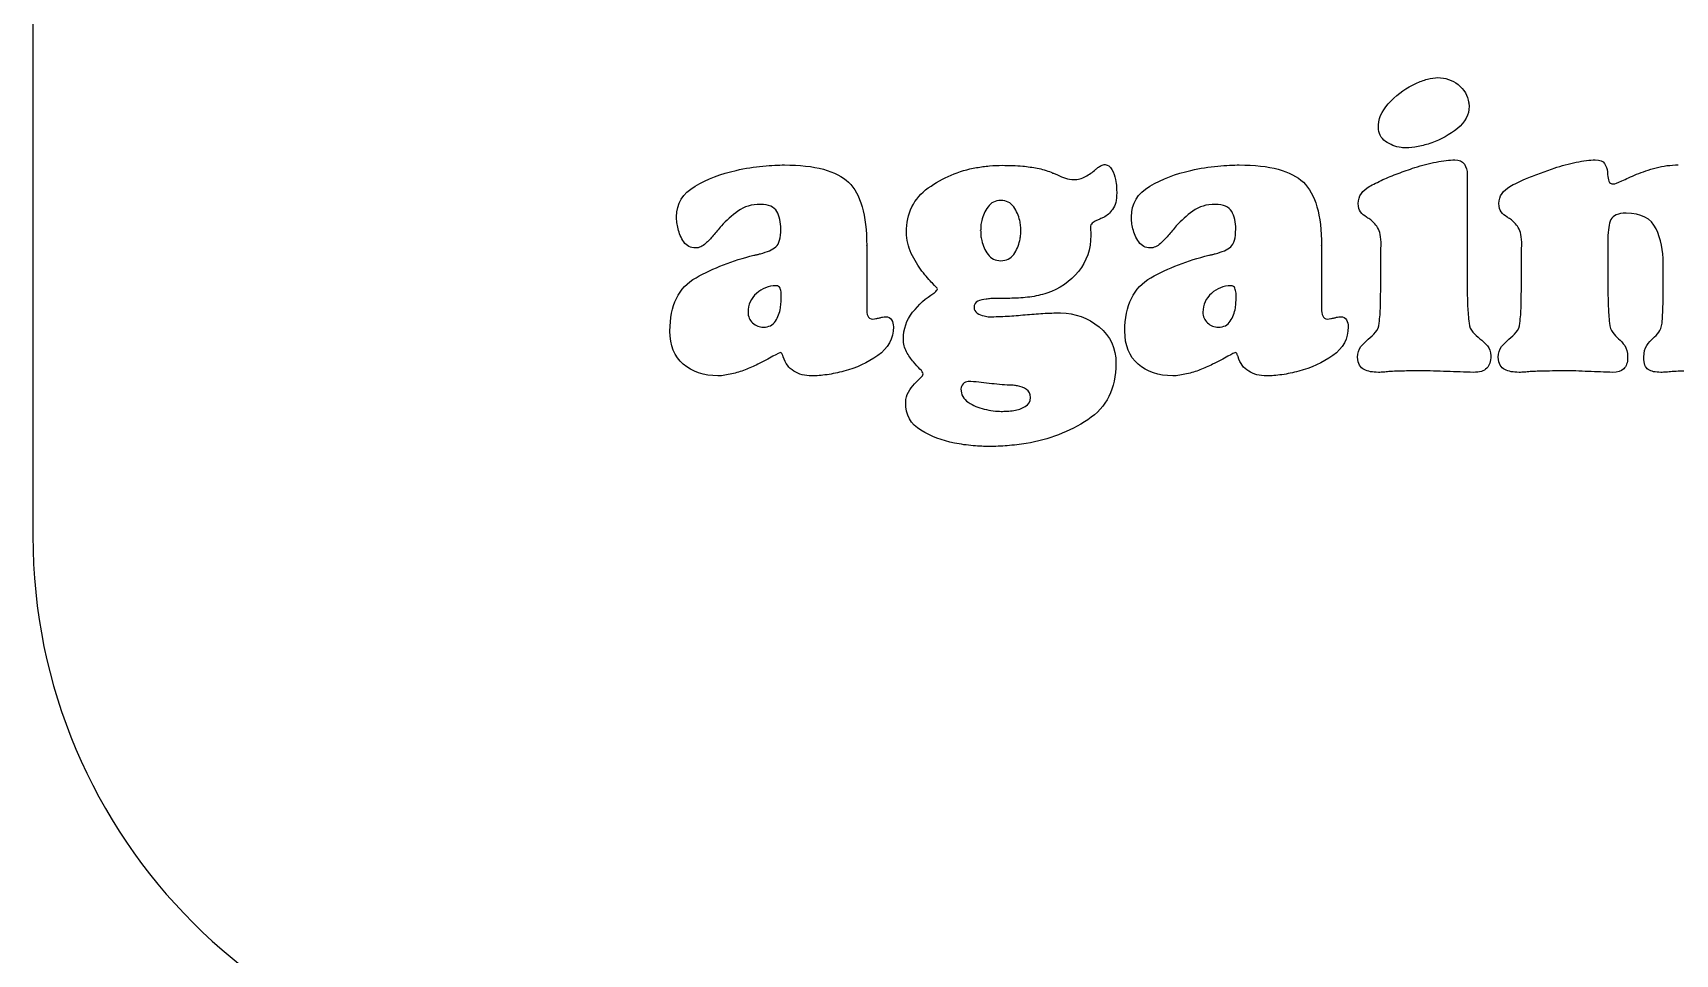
# Model space of a CAD drawing. Extents: x 1489 to 1914, y 371 to 1329.
# Drawn here: x 1616.6 to 1701.6, y 808.4 to 856.1 of the extents above; entities that cross this region are included whole.
import ezdxf

# ---------------------------------------------------------------- set-up
doc = ezdxf.new("R2010")
doc.units = 0
doc.layers.add('G0101', color=7, linetype='CONTINUOUS')

msp = doc.modelspace()

# ---------------------------------------------------------------- linework, layer by layer
at = {"layer": 'G0101', "color": 1}
msp.add_lwpolyline([(1616.57756, 858.392479), (1616.57756, 830.009479)], dxfattribs=at)
at = {"layer": 'G0101', "color": 4}
for points in [[(1690.887458, 852.450979), (1690.887458, 852.390979)], [(1690.887458, 852.430979), (1690.887458, 852.450979)], [(1690.907458, 852.350979), (1690.907458, 852.310979), (1690.907458, 852.270979)], [(1686.207458, 851.190979), (1686.207458, 851.240979), (1686.207458, 851.310979)], [(1687.647458, 850.110979), (1687.517458, 850.110979)], [(1690.807458, 848.730979), (1690.807458, 842.798979)], [(1698.066958, 848.871079), (1698.066958, 848.801079), (1698.066958, 848.731079)], [(1665.627158, 845.830879), (1665.627158, 845.850879)], [(1671.307158, 846.010879), (1671.327158, 845.590879)], [(1659.727859, 845.070979), (1659.727859, 842.070979), (1659.727859, 841.790979)], [(1659.727859, 845.050979), (1659.727859, 845.070979)], [(1683.267358, 845.070979), (1683.267358, 842.070979), (1683.267358, 841.790979)], [(1683.267358, 845.050979), (1683.267358, 845.070979)], [(1686.327458, 842.798979), (1686.327458, 844.883979), (1686.347458, 845.083979)], [(1693.606958, 842.779079), (1693.606958, 844.884079), (1693.626958, 845.084079)], [(1698.086958, 845.427079), (1698.086958, 844.866079), (1698.086958, 842.800079)], [(1700.946957, 842.780079), (1700.946957, 844.144079)], [(1655.307859, 842.430979), (1655.307859, 842.530979), (1655.307859, 842.590979)], [(1655.307859, 842.410979), (1655.307859, 842.430979)], [(1666.797158, 842.310879), (1666.347158, 842.310879), (1666.147158, 842.310879)], [(1678.847358, 842.430979), (1678.847358, 842.530979), (1678.847358, 842.590979)], [(1678.847358, 842.410979), (1678.847358, 842.430979)], [(1686.327458, 842.778979), (1686.327458, 842.798979)]]:
    msp.add_lwpolyline(points, dxfattribs=at)
for points in [[(1671.757158, 840.840879)], [(1664.717158, 837.890879)]]:
    msp.add_lwpolyline(points, close=True, dxfattribs=at)
for points in [[(1686.857458, 852.540979), (1687.250458, 852.933979), (1687.680458, 853.237979), (1688.147458, 853.450979)], [(1688.147458, 853.450979), (1688.347458, 853.543979), (1688.547458, 853.617979), (1688.747458, 853.670979)], [(1688.747458, 853.670979), (1688.947458, 853.723979), (1689.127458, 853.750979), (1689.287458, 853.750979)], [(1689.287458, 853.750979), (1689.674458, 853.750979), (1690.024458, 853.630979), (1690.337458, 853.390979)], [(1690.337458, 853.390979), (1690.650458, 853.150979), (1690.834458, 852.830979), (1690.887458, 852.430979)], [(1686.207458, 851.310979), (1686.247458, 851.737979), (1686.464458, 852.147979), (1686.857458, 852.540979)], [(1690.907458, 852.270979), (1690.907458, 851.830979), (1690.703458, 851.447979), (1690.297458, 851.120979)], [(1690.887458, 852.390979), (1690.887458, 852.377979), (1690.893458, 852.363979), (1690.907458, 852.350979)], [(1686.577458, 850.450979), (1686.330458, 850.623979), (1686.207458, 850.870979), (1686.207458, 851.190979)], [(1690.297458, 851.120979), (1689.890458, 850.793979), (1689.447458, 850.543979), (1688.967458, 850.370979)], [(1687.387458, 850.130979), (1687.094458, 850.170979), (1686.824458, 850.277979), (1686.577458, 850.450979)], [(1687.517458, 850.110979), (1687.470458, 850.110979), (1687.427458, 850.117979), (1687.387458, 850.130979)], [(1688.267458, 850.180979), (1688.040458, 850.133979), (1687.834458, 850.110979), (1687.647458, 850.110979)], [(1688.967458, 850.370979), (1688.727458, 850.290979), (1688.493458, 850.227979), (1688.267458, 850.180979)], [(1652.967859, 848.950979), (1653.447859, 849.056979), (1653.910859, 849.130979), (1654.357859, 849.170979)], [(1654.357859, 849.170979), (1654.804859, 849.210979), (1655.174859, 849.230979), (1655.467859, 849.230979)], [(1655.467859, 849.230979), (1657.054859, 849.230979), (1658.160859, 848.930979), (1658.787859, 848.330979)], [(1662.917158, 848.040879), (1663.670158, 848.580879), (1664.501158, 848.930879), (1665.407158, 849.090879)], [(1665.407158, 849.090879), (1665.634158, 849.130879), (1665.860158, 849.160879), (1666.087158, 849.180879)], [(1666.087158, 849.180879), (1666.314158, 849.200879), (1666.534158, 849.210879), (1666.747158, 849.210879)], [(1666.747158, 849.210879), (1666.920158, 849.210879), (1667.097158, 849.207879), (1667.277158, 849.200879)], [(1667.277158, 849.200879), (1667.457158, 849.193879), (1667.634158, 849.183879), (1667.807158, 849.170879)], [(1667.807158, 849.170879), (1668.061158, 849.143879), (1668.311158, 849.107879), (1668.557158, 849.060879)], [(1668.557158, 849.060879), (1668.804158, 849.014879), (1669.041158, 848.943879), (1669.267158, 848.850879)], [(1671.617158, 849.030879), (1671.637158, 849.043879), (1671.660158, 849.063879), (1671.687158, 849.090879)], [(1671.687158, 849.090879), (1671.740158, 849.130879), (1671.800158, 849.167879), (1671.867158, 849.200879)], [(1671.867158, 849.200879), (1671.934158, 849.233879), (1672.001158, 849.250879), (1672.067158, 849.250879)], [(1672.067158, 849.250879), (1672.214158, 849.237879), (1672.330158, 849.150879), (1672.417158, 848.990879)], [(1676.507358, 848.950979), (1676.987358, 849.056979), (1677.450358, 849.130979), (1677.897358, 849.170979)], [(1677.897358, 849.170979), (1678.344358, 849.210979), (1678.714358, 849.230979), (1679.007358, 849.230979)], [(1679.007358, 849.230979), (1680.594358, 849.230979), (1681.700358, 848.930979), (1682.327358, 848.330979)], [(1687.227458, 848.790979), (1687.507458, 848.897979), (1687.794458, 848.997979), (1688.087458, 849.090979)], [(1688.087458, 849.090979), (1688.460458, 849.210979), (1688.830458, 849.306979), (1689.197458, 849.380979)], [(1689.197458, 849.380979), (1689.564458, 849.453979), (1689.887458, 849.490979), (1690.167458, 849.490979)], [(1690.167458, 849.490979), (1690.393458, 849.490979), (1690.557458, 849.417979), (1690.657458, 849.270979)], [(1690.657458, 849.270979), (1690.757458, 849.123979), (1690.807458, 848.943979), (1690.807458, 848.730979)], [(1694.546958, 848.791079), (1694.800958, 848.884079), (1695.053958, 848.978079), (1695.306958, 849.071079)], [(1695.306958, 849.071079), (1695.693958, 849.191079), (1696.073958, 849.291079), (1696.446958, 849.371079)], [(1696.446958, 849.371079), (1696.820958, 849.451079), (1697.146958, 849.491079), (1697.426958, 849.491079)], [(1697.426958, 849.491079), (1697.679958, 849.491079), (1697.843958, 849.427079), (1697.916958, 849.301079)], [(1697.916958, 849.301079), (1697.989958, 849.174079), (1698.039958, 849.031079), (1698.066958, 848.871079)], [(1699.566958, 848.751079), (1699.873958, 848.871079), (1700.209957, 848.981079), (1700.576957, 849.081079)], [(1700.576957, 849.081079), (1700.943957, 849.181079), (1701.326957, 849.231079), (1701.726957, 849.231079)], [(1650.847859, 848.130979), (1651.487859, 848.503979), (1652.194859, 848.777979), (1652.967859, 848.950979)], [(1658.787859, 848.330979), (1659.413859, 847.730979), (1659.727859, 846.637979), (1659.727859, 845.050979)], [(1669.267158, 848.850879), (1669.320158, 848.823879), (1669.377158, 848.800879), (1669.437158, 848.780879)], [(1669.437158, 848.780879), (1669.497158, 848.760879), (1669.554158, 848.737879), (1669.607158, 848.710879)], [(1669.607158, 848.710879), (1669.740158, 848.643879), (1669.877158, 848.587879), (1670.017158, 848.540879)], [(1670.017158, 848.540879), (1670.157158, 848.494879), (1670.300158, 848.470879), (1670.447158, 848.470879)], [(1670.447158, 848.470879), (1670.660158, 848.470879), (1670.864158, 848.523879), (1671.057158, 848.630879)], [(1671.057158, 848.630879), (1671.251158, 848.737879), (1671.420158, 848.857879), (1671.567158, 848.990879)], [(1671.567158, 848.990879), (1671.580158, 849.003879), (1671.597158, 849.017879), (1671.617158, 849.030879)], [(1672.417158, 848.990879), (1672.504158, 848.830879), (1672.567158, 848.657879), (1672.607158, 848.470879)], [(1672.607158, 848.470879), (1672.634158, 848.337879), (1672.650158, 848.207879), (1672.657158, 848.080879)], [(1674.387358, 848.130979), (1675.027358, 848.503979), (1675.734358, 848.777979), (1676.507358, 848.950979)], [(1682.327358, 848.330979), (1682.953358, 847.730979), (1683.267358, 846.637979), (1683.267358, 845.050979)], [(1685.727458, 848.110979), (1685.834458, 848.163979), (1685.947458, 848.220979), (1686.067458, 848.280979)], [(1686.067458, 848.280979), (1686.187458, 848.340979), (1686.314458, 848.403979), (1686.447458, 848.470979)], [(1686.447458, 848.470979), (1686.687458, 848.576979), (1686.947458, 848.683979), (1687.227458, 848.790979)], [(1693.006958, 848.111079), (1693.126958, 848.177079), (1693.253958, 848.244079), (1693.386958, 848.311079)], [(1693.386958, 848.311079), (1693.519958, 848.378079), (1693.666958, 848.444079), (1693.826958, 848.511079)], [(1693.826958, 848.511079), (1694.053958, 848.604079), (1694.293958, 848.697079), (1694.546958, 848.791079)], [(1698.066958, 848.731079), (1698.079958, 848.597079), (1698.103958, 848.484079), (1698.136958, 848.391079)], [(1698.136958, 848.391079), (1698.169958, 848.298079), (1698.246958, 848.251079), (1698.366958, 848.251079)], [(1698.366958, 848.251079), (1698.446958, 848.251079), (1698.593958, 848.301079), (1698.806958, 848.401079)], [(1698.806958, 848.401079), (1699.019958, 848.501079), (1699.273958, 848.617079), (1699.566958, 848.751079)], [(1649.887859, 846.550979), (1649.887859, 847.230979), (1650.207859, 847.757979), (1650.847859, 848.130979)], [(1661.787158, 845.730879), (1661.787158, 846.730879), (1662.164158, 847.500879), (1662.917158, 848.040879)], [(1666.667158, 847.390879), (1666.387158, 847.390879), (1666.167158, 847.280879), (1666.007158, 847.060879)], [(1667.337158, 847.060879), (1667.184158, 847.280879), (1666.960158, 847.390879), (1666.667158, 847.390879)], [(1672.667158, 847.790879), (1672.667158, 847.403879), (1672.597158, 847.117879), (1672.457158, 846.930879)], [(1672.657158, 848.080879), (1672.664158, 847.954879), (1672.667158, 847.857879), (1672.667158, 847.790879)], [(1673.427358, 846.550979), (1673.427358, 847.230979), (1673.747358, 847.757979), (1674.387358, 848.130979)], [(1685.167458, 847.228979), (1685.167458, 847.429979), (1685.220458, 847.602979), (1685.327458, 847.749979)], [(1685.327458, 847.749979), (1685.433458, 847.896979), (1685.567458, 848.016979), (1685.727458, 848.110979)], [(1692.446958, 847.229079), (1692.446958, 847.429079), (1692.499958, 847.603079), (1692.606958, 847.750079)], [(1692.606958, 847.750079), (1692.713958, 847.897079), (1692.846958, 848.017079), (1693.006958, 848.111079)], [(1649.907859, 846.250979), (1649.893859, 846.357979), (1649.887859, 846.457979), (1649.887859, 846.550979)], [(1653.067859, 846.840979), (1652.747859, 846.607979), (1652.460859, 846.350979), (1652.207859, 846.070979)], [(1654.227859, 847.190979), (1653.773859, 847.190979), (1653.387859, 847.073979), (1653.067859, 846.840979)], [(1655.077859, 846.820979), (1654.937859, 847.067979), (1654.654859, 847.190979), (1654.227859, 847.190979)], [(1655.287859, 845.910979), (1655.287859, 846.270979), (1655.217859, 846.573979), (1655.077859, 846.820979)], [(1666.007158, 847.060879), (1665.847158, 846.840879), (1665.740158, 846.603879), (1665.687158, 846.350879)], [(1667.647158, 846.350879), (1667.594158, 846.603879), (1667.490158, 846.840879), (1667.337158, 847.060879)], [(1671.987158, 846.510879), (1671.920158, 846.483879), (1671.857158, 846.457879), (1671.797158, 846.430879)], [(1672.457158, 846.930879), (1672.317158, 846.744879), (1672.160158, 846.603879), (1671.987158, 846.510879)], [(1673.447358, 846.250979), (1673.433358, 846.357979), (1673.427358, 846.457979), (1673.427358, 846.550979)], [(1676.607358, 846.840979), (1676.287358, 846.607979), (1676.000358, 846.350979), (1675.747358, 846.070979)], [(1677.767358, 847.190979), (1677.313358, 847.190979), (1676.927358, 847.073979), (1676.607358, 846.840979)], [(1678.617358, 846.820979), (1678.477358, 847.067979), (1678.194358, 847.190979), (1677.767358, 847.190979)], [(1678.827358, 845.910979), (1678.827358, 846.270979), (1678.757358, 846.573979), (1678.617358, 846.820979)], [(1685.287458, 846.797979), (1685.207458, 846.897979), (1685.167458, 847.041979), (1685.167458, 847.228979)], [(1685.587458, 846.527979), (1685.467458, 846.607979), (1685.367458, 846.697979), (1685.287458, 846.797979)], [(1685.667458, 846.476979), (1685.640458, 846.496979), (1685.614458, 846.513979), (1685.587458, 846.527979)], [(1692.566958, 846.798079), (1692.486958, 846.898079), (1692.446958, 847.042079), (1692.446958, 847.229079)], [(1692.866958, 846.528079), (1692.746958, 846.608079), (1692.646958, 846.697079), (1692.566958, 846.798079)], [(1692.946958, 846.477079), (1692.919958, 846.497079), (1692.893958, 846.514079), (1692.866958, 846.528079)], [(1699.026958, 846.731079), (1698.613958, 846.731079), (1698.353958, 846.621079), (1698.246958, 846.400079)], [(1700.576957, 845.929079), (1700.329957, 846.464079), (1699.813958, 846.731079), (1699.026958, 846.731079)], [(1649.967859, 845.930979), (1649.940859, 846.037979), (1649.920859, 846.143979), (1649.907859, 846.250979)], [(1650.267859, 845.240979), (1650.120859, 845.447979), (1650.020859, 845.677979), (1649.967859, 845.930979)], [(1652.207859, 846.070979), (1652.060859, 845.897979), (1651.920859, 845.730979), (1651.787859, 845.570979)], [(1655.027859, 844.990979), (1655.200859, 845.137979), (1655.287859, 845.443979), (1655.287859, 845.910979)], [(1662.037158, 844.650879), (1661.870158, 844.997879), (1661.787158, 845.357879), (1661.787158, 845.730879)], [(1665.637158, 846.080879), (1665.630158, 845.994879), (1665.627158, 845.910879), (1665.627158, 845.830879)], [(1665.627158, 845.850879), (1665.627158, 845.757879), (1665.630158, 845.667879), (1665.637158, 845.580879)], [(1665.687158, 846.350879), (1665.660158, 846.257879), (1665.644158, 846.167879), (1665.637158, 846.080879)], [(1667.697158, 846.080879), (1667.690158, 846.167879), (1667.674158, 846.257879), (1667.647158, 846.350879)], [(1667.707158, 845.830879), (1667.707158, 845.910879), (1667.704158, 845.994879), (1667.697158, 846.080879)], [(1667.697158, 845.580879), (1667.704158, 845.667879), (1667.707158, 845.750879), (1667.707158, 845.830879)], [(1671.397158, 846.210879), (1671.337158, 846.157879), (1671.307158, 846.090879), (1671.307158, 846.010879)], [(1671.627158, 846.350879), (1671.534158, 846.310879), (1671.457158, 846.264879), (1671.397158, 846.210879)], [(1671.797158, 846.430879), (1671.737158, 846.403879), (1671.680158, 846.377879), (1671.627158, 846.350879)], [(1673.507358, 845.930979), (1673.480358, 846.037979), (1673.460358, 846.143979), (1673.447358, 846.250979)], [(1673.807358, 845.240979), (1673.660358, 845.447979), (1673.560358, 845.677979), (1673.507358, 845.930979)], [(1675.747358, 846.070979), (1675.600358, 845.897979), (1675.460358, 845.730979), (1675.327358, 845.570979)], [(1678.567358, 844.990979), (1678.740358, 845.137979), (1678.827358, 845.443979), (1678.827358, 845.910979)], [(1685.767458, 846.427979), (1685.727458, 846.439979), (1685.694458, 846.456979), (1685.667458, 846.476979)], [(1686.167458, 845.986979), (1686.047458, 846.172979), (1685.913458, 846.320979), (1685.767458, 846.427979)], [(1686.347458, 845.083979), (1686.347458, 845.498979), (1686.287458, 845.798979), (1686.167458, 845.986979)], [(1693.046958, 846.427079), (1693.006958, 846.440079), (1692.973958, 846.457079), (1692.946958, 846.477079)], [(1693.446958, 845.987079), (1693.326958, 846.173079), (1693.193958, 846.320079), (1693.046958, 846.427079)], [(1693.626958, 845.084079), (1693.626958, 845.499079), (1693.566958, 845.799079), (1693.446958, 845.987079)], [(1698.246958, 846.400079), (1698.139958, 846.179079), (1698.086958, 845.855079), (1698.086958, 845.427079)], [(1700.946957, 844.144079), (1700.946957, 844.799079), (1700.823957, 845.394079), (1700.576957, 845.929079)], [(1650.867859, 844.930979), (1650.614859, 844.930979), (1650.413859, 845.033979), (1650.267859, 845.240979)], [(1651.137859, 844.990979), (1651.050859, 844.950979), (1650.960859, 844.930979), (1650.867859, 844.930979)], [(1651.387859, 845.170979), (1651.307859, 845.090979), (1651.224859, 845.030979), (1651.137859, 844.990979)], [(1651.787859, 845.570979), (1651.654859, 845.410979), (1651.520859, 845.277979), (1651.387859, 845.170979)], [(1654.227859, 844.630979), (1654.587859, 844.723979), (1654.853859, 844.843979), (1655.027859, 844.990979)], [(1665.637158, 845.580879), (1665.644158, 845.494879), (1665.660158, 845.403879), (1665.687158, 845.310879)], [(1665.687158, 845.310879), (1665.740158, 845.057879), (1665.847158, 844.820879), (1666.007158, 844.600879)], [(1667.337158, 844.600879), (1667.490158, 844.820879), (1667.594158, 845.057879), (1667.647158, 845.310879)], [(1667.647158, 845.310879), (1667.674158, 845.403879), (1667.690158, 845.494879), (1667.697158, 845.580879)], [(1671.327158, 845.590879), (1671.327158, 844.870879), (1671.114158, 844.247879), (1670.687158, 843.720879)], [(1674.407358, 844.930979), (1674.154358, 844.930979), (1673.953358, 845.033979), (1673.807358, 845.240979)], [(1674.677358, 844.990979), (1674.590358, 844.950979), (1674.500358, 844.930979), (1674.407358, 844.930979)], [(1674.927358, 845.170979), (1674.847358, 845.090979), (1674.764358, 845.030979), (1674.677358, 844.990979)], [(1675.327358, 845.570979), (1675.194358, 845.410979), (1675.060358, 845.277979), (1674.927358, 845.170979)], [(1677.767358, 844.630979), (1678.127358, 844.723979), (1678.393358, 844.843979), (1678.567358, 844.990979)], [(1650.897859, 843.390979), (1651.797859, 843.897979), (1652.793859, 844.283979), (1653.887859, 844.550979)], [(1653.887859, 844.550979), (1653.953859, 844.563979), (1654.014859, 844.576979), (1654.067859, 844.590979)], [(1654.067859, 844.590979), (1654.120859, 844.603979), (1654.174859, 844.617979), (1654.227859, 844.630979)], [(1662.587158, 843.730879), (1662.387158, 843.997879), (1662.204158, 844.303879), (1662.037158, 844.650879)], [(1666.007158, 844.600879), (1666.167158, 844.380879), (1666.387158, 844.270879), (1666.667158, 844.270879)], [(1666.667158, 844.270879), (1666.960158, 844.270879), (1667.184158, 844.380879), (1667.337158, 844.600879)], [(1674.437358, 843.390979), (1675.337358, 843.897979), (1676.333358, 844.283979), (1677.427358, 844.550979)], [(1677.427358, 844.550979), (1677.493358, 844.563979), (1677.554358, 844.576979), (1677.607358, 844.590979)], [(1677.607358, 844.590979), (1677.660358, 844.603979), (1677.714358, 844.617979), (1677.767358, 844.630979)], [(1649.547859, 840.630979), (1649.547859, 841.963979), (1649.997859, 842.883979), (1650.897859, 843.390979)], [(1663.137158, 843.100879), (1662.970158, 843.267879), (1662.787158, 843.477879), (1662.587158, 843.730879)], [(1663.387158, 842.810879), (1663.387158, 842.837879), (1663.304158, 842.933879), (1663.137158, 843.100879)], [(1670.687158, 843.720879), (1670.260158, 843.193879), (1669.714158, 842.817879), (1669.047158, 842.590879)], [(1673.087358, 840.630979), (1673.087358, 841.963979), (1673.537358, 842.883979), (1674.437358, 843.390979)], [(1654.027859, 842.580979), (1653.734859, 842.320979), (1653.587859, 841.997979), (1653.587859, 841.610979)], [(1655.027859, 842.970979), (1654.654859, 842.970979), (1654.320859, 842.840979), (1654.027859, 842.580979)], [(1655.247859, 842.850979), (1655.220859, 842.930979), (1655.147859, 842.970979), (1655.027859, 842.970979)], [(1655.307859, 842.590979), (1655.293859, 842.683979), (1655.273859, 842.770979), (1655.247859, 842.850979)], [(1655.297859, 842.130979), (1655.304859, 842.237979), (1655.307859, 842.330979), (1655.307859, 842.410979)], [(1662.107158, 841.600879), (1662.427158, 842.007879), (1662.794158, 842.337879), (1663.207158, 842.590879)], [(1663.207158, 842.590879), (1663.220158, 842.590879), (1663.231158, 842.593879), (1663.237158, 842.600879)], [(1663.237158, 842.600879), (1663.244158, 842.607879), (1663.247158, 842.617879), (1663.247158, 842.630879)], [(1663.247158, 842.630879), (1663.287158, 842.657879), (1663.320158, 842.687879), (1663.347158, 842.720879)], [(1663.347158, 842.720879), (1663.374158, 842.753879), (1663.387158, 842.783879), (1663.387158, 842.810879)], [(1665.907158, 842.272879), (1665.747158, 842.260879), (1665.604158, 842.225879), (1665.477158, 842.168879)], [(1666.027158, 842.291879), (1665.987158, 842.291879), (1665.947158, 842.285879), (1665.907158, 842.272879)], [(1666.147158, 842.310879), (1666.107158, 842.297879), (1666.067158, 842.291879), (1666.027158, 842.291879)], [(1667.247158, 842.330879), (1667.100158, 842.317879), (1666.950158, 842.310879), (1666.797158, 842.310879)], [(1668.167158, 842.390879), (1667.860158, 842.350879), (1667.554158, 842.330879), (1667.247158, 842.330879)], [(1669.047158, 842.590879), (1668.767158, 842.497879), (1668.474158, 842.430879), (1668.167158, 842.390879)], [(1677.567358, 842.580979), (1677.274358, 842.320979), (1677.127358, 841.997979), (1677.127358, 841.610979)], [(1678.567358, 842.970979), (1678.194358, 842.970979), (1677.860358, 842.840979), (1677.567358, 842.580979)], [(1678.787358, 842.850979), (1678.760358, 842.930979), (1678.687358, 842.970979), (1678.567358, 842.970979)], [(1678.847358, 842.590979), (1678.833358, 842.683979), (1678.813358, 842.770979), (1678.787358, 842.850979)], [(1678.837358, 842.130979), (1678.844358, 842.237979), (1678.847358, 842.330979), (1678.847358, 842.410979)], [(1686.317458, 841.906979), (1686.324458, 842.193979), (1686.327458, 842.484979), (1686.327458, 842.778979)], [(1690.807458, 842.798979), (1690.807458, 842.490979), (1690.814458, 842.193979), (1690.827458, 841.906979)], [(1693.596958, 841.907079), (1693.603958, 842.194079), (1693.606958, 842.485079), (1693.606958, 842.779079)], [(1698.086958, 842.800079), (1698.086958, 842.493079), (1698.093958, 842.195079), (1698.106958, 841.908079)], [(1700.936957, 841.908079), (1700.943957, 842.195079), (1700.946957, 842.486079), (1700.946957, 842.780079)], [(1653.587859, 841.610979), (1653.587859, 841.383979), (1653.667859, 841.197979), (1653.827859, 841.050979)], [(1655.007859, 841.140979), (1655.140859, 841.347979), (1655.227859, 841.576979), (1655.267859, 841.830979)], [(1655.267859, 841.830979), (1655.280859, 841.923979), (1655.290859, 842.023979), (1655.297859, 842.130979)], [(1659.727859, 841.790979), (1659.727859, 841.643979), (1659.747859, 841.517979), (1659.787859, 841.410979)], [(1659.787859, 841.410979), (1659.827859, 841.303979), (1659.913859, 841.250979), (1660.047858, 841.250979)], [(1661.627158, 840.210879), (1661.627158, 840.730879), (1661.787158, 841.193879), (1662.107158, 841.600879)], [(1665.477158, 842.168879), (1665.350158, 842.111879), (1665.287158, 842.006879), (1665.287158, 841.855879)], [(1665.287158, 841.855879), (1665.287158, 841.728879), (1665.340158, 841.629879), (1665.447158, 841.558879)], [(1665.447158, 841.558879), (1665.554158, 841.486879), (1665.674158, 841.437879), (1665.807158, 841.410879)], [(1665.807158, 841.410879), (1665.847158, 841.397879), (1665.894158, 841.387879), (1665.947158, 841.380879)], [(1666.087158, 841.370879), (1666.394158, 841.370879), (1666.700158, 841.380879), (1667.007158, 841.400879)], [(1667.007158, 841.400879), (1667.314158, 841.420879), (1667.620158, 841.443879), (1667.927158, 841.470879)], [(1667.927158, 841.470879), (1668.234158, 841.497879), (1668.541158, 841.520879), (1668.847158, 841.540879)], [(1668.847158, 841.540879), (1669.154158, 841.560879), (1669.460158, 841.570879), (1669.767158, 841.570879)], [(1669.767158, 841.570879), (1670.514158, 841.557879), (1671.177158, 841.313879), (1671.757158, 840.840879)], [(1677.127358, 841.610979), (1677.127358, 841.383979), (1677.207358, 841.197979), (1677.367358, 841.050979)], [(1678.547358, 841.140979), (1678.680358, 841.347979), (1678.767358, 841.576979), (1678.807358, 841.830979)], [(1678.807358, 841.830979), (1678.820358, 841.923979), (1678.830358, 842.023979), (1678.837358, 842.130979)], [(1683.267358, 841.790979), (1683.267358, 841.643979), (1683.287358, 841.517979), (1683.327358, 841.410979)], [(1683.327358, 841.410979), (1683.367358, 841.303979), (1683.453358, 841.250979), (1683.587358, 841.250979)], [(1686.247458, 841.034979), (1686.287458, 841.328979), (1686.310458, 841.618979), (1686.317458, 841.906979)], [(1690.827458, 841.906979), (1690.840458, 841.618979), (1690.867458, 841.327979), (1690.907458, 841.033979)], [(1693.526958, 841.035079), (1693.566958, 841.329079), (1693.590958, 841.619079), (1693.596958, 841.907079)], [(1698.106958, 841.908079), (1698.119958, 841.620079), (1698.139958, 841.330079), (1698.166958, 841.036079)], [(1700.886957, 841.036079), (1700.913957, 841.330079), (1700.929957, 841.620079), (1700.936957, 841.908079)], [(1650.237859, 838.910979), (1649.777859, 839.310979), (1649.547859, 839.883979), (1649.547859, 840.630979)], [(1653.827859, 841.050979), (1653.987859, 840.903979), (1654.174859, 840.830979), (1654.387859, 840.830979)], [(1654.387859, 840.830979), (1654.667859, 840.830979), (1654.873859, 840.933979), (1655.007859, 841.140979)], [(1660.047858, 841.250979), (1660.100858, 841.250979), (1660.154858, 841.257979), (1660.207858, 841.270979)], [(1660.207858, 841.270979), (1660.260858, 841.283979), (1660.320858, 841.297979), (1660.387858, 841.310979)], [(1661.107858, 840.850979), (1661.107858, 840.237979), (1660.840858, 839.740979), (1660.307858, 839.360979)], [(1660.387858, 841.310979), (1660.440858, 841.323979), (1660.494858, 841.337979), (1660.547858, 841.350979)], [(1660.547858, 841.350979), (1660.600858, 841.363979), (1660.654858, 841.370979), (1660.707858, 841.370979)], [(1660.707858, 841.370979), (1660.853858, 841.370979), (1660.957858, 841.317979), (1661.017858, 841.210979)], [(1661.017858, 841.210979), (1661.077858, 841.103979), (1661.107858, 840.983979), (1661.107858, 840.850979)], [(1665.947158, 841.380879), (1666.001158, 841.373879), (1666.047158, 841.370879), (1666.087158, 841.370879)], [(1671.757158, 840.840879), (1672.337158, 840.367879), (1672.627158, 839.737879), (1672.627158, 838.950879)], [(1673.777358, 838.910979), (1673.317358, 839.310979), (1673.087358, 839.883979), (1673.087358, 840.630979)], [(1677.367358, 841.050979), (1677.527358, 840.903979), (1677.714358, 840.830979), (1677.927358, 840.830979)], [(1677.927358, 840.830979), (1678.207358, 840.830979), (1678.413358, 840.933979), (1678.547358, 841.140979)], [(1683.587358, 841.250979), (1683.640358, 841.250979), (1683.694358, 841.257979), (1683.747358, 841.270979)], [(1683.747358, 841.270979), (1683.800358, 841.283979), (1683.860358, 841.297979), (1683.927358, 841.310979)], [(1684.647358, 840.850979), (1684.647358, 840.237979), (1684.380358, 839.740979), (1683.847358, 839.360979)], [(1683.927358, 841.310979), (1683.980358, 841.323979), (1684.034358, 841.337979), (1684.087358, 841.350979)], [(1684.087358, 841.350979), (1684.140358, 841.363979), (1684.194358, 841.370979), (1684.247358, 841.370979)], [(1684.247358, 841.370979), (1684.393358, 841.370979), (1684.497358, 841.317979), (1684.557358, 841.210979)], [(1684.557358, 841.210979), (1684.617358, 841.103979), (1684.647358, 840.983979), (1684.647358, 840.850979)], [(1685.687458, 840.212979), (1685.820458, 840.319979), (1685.944458, 840.436979), (1686.057458, 840.563979)], [(1686.057458, 840.563979), (1686.170458, 840.690979), (1686.234458, 840.847979), (1686.247458, 841.034979)], [(1690.907458, 841.033979), (1690.920458, 840.846979), (1690.984458, 840.693979), (1691.097458, 840.573979)], [(1691.097458, 840.573979), (1691.210458, 840.452979), (1691.334458, 840.339979), (1691.467458, 840.232979)], [(1692.966958, 840.213079), (1693.099958, 840.320079), (1693.223958, 840.437079), (1693.336958, 840.564079)], [(1693.336958, 840.564079), (1693.449958, 840.691079), (1693.513958, 840.848079), (1693.526958, 841.035079)], [(1698.166958, 841.036079), (1698.193958, 840.835079), (1698.249958, 840.675079), (1698.336958, 840.554079)], [(1698.336958, 840.554079), (1698.423958, 840.434079), (1698.519958, 840.327079), (1698.626958, 840.234079)], [(1700.426957, 840.254079), (1700.533957, 840.347079), (1700.630957, 840.451079), (1700.716957, 840.565079)], [(1700.716957, 840.565079), (1700.803957, 840.678079), (1700.860957, 840.835079), (1700.886957, 841.036079)], [(1661.787158, 839.560879), (1661.680158, 839.753879), (1661.627158, 839.970879), (1661.627158, 840.210879)], [(1685.127458, 839.270979), (1685.127458, 839.497979), (1685.187458, 839.681979), (1685.307458, 839.822979)], [(1685.307458, 839.822979), (1685.427458, 839.962979), (1685.554458, 840.092979), (1685.687458, 840.212979)], [(1691.467458, 840.232979), (1691.600458, 840.125979), (1691.727458, 840.005979), (1691.847458, 839.871979)], [(1691.847458, 839.871979), (1691.967458, 839.737979), (1692.027458, 839.564979), (1692.027458, 839.350979)], [(1692.406958, 839.271079), (1692.406958, 839.498079), (1692.466958, 839.682079), (1692.586958, 839.822079)], [(1692.586958, 839.822079), (1692.706958, 839.963079), (1692.833958, 840.093079), (1692.966958, 840.213079)], [(1698.626958, 840.234079), (1698.746958, 840.127079), (1698.856958, 840.007079), (1698.956958, 839.873079)], [(1698.956958, 839.873079), (1699.056958, 839.739079), (1699.106958, 839.538079), (1699.106958, 839.271079)], [(1699.946958, 839.271079), (1699.946958, 839.538079), (1699.996958, 839.742079), (1700.096957, 839.883079)], [(1700.096957, 839.883079), (1700.196957, 840.023079), (1700.306957, 840.147079), (1700.426957, 840.254079)], [(1652.027859, 838.310979), (1651.293859, 838.310979), (1650.697859, 838.510979), (1650.237859, 838.910979)], [(1654.087859, 838.910979), (1653.873859, 838.803979), (1653.657859, 838.707979), (1653.437859, 838.620979)], [(1654.877859, 839.320979), (1654.657859, 839.193979), (1654.393859, 839.056979), (1654.087859, 838.910979)], [(1655.287859, 839.510979), (1655.234859, 839.510979), (1655.097859, 839.447979), (1654.877859, 839.320979)], [(1655.337859, 839.470979), (1655.317859, 839.497979), (1655.300859, 839.510979), (1655.287859, 839.510979)], [(1655.367859, 839.390979), (1655.367859, 839.417979), (1655.357859, 839.443979), (1655.337859, 839.470979)], [(1655.397859, 839.340979), (1655.390859, 839.360979), (1655.380859, 839.377979), (1655.367859, 839.390979)], [(1655.407859, 839.290979), (1655.407859, 839.303979), (1655.404859, 839.320979), (1655.397859, 839.340979)], [(1655.957859, 838.550979), (1655.697859, 838.710979), (1655.514859, 838.957979), (1655.407859, 839.290979)], [(1660.307858, 839.360979), (1659.773859, 838.980979), (1659.187859, 838.710979), (1658.547859, 838.550979)], [(1662.147158, 839.030879), (1662.014158, 839.190879), (1661.894158, 839.367879), (1661.787158, 839.560879)], [(1662.487158, 838.660879), (1662.380158, 838.760879), (1662.267158, 838.883879), (1662.147158, 839.030879)], [(1672.627158, 838.950879), (1672.627158, 837.643879), (1672.144158, 836.674879), (1671.177158, 836.040879)], [(1675.567358, 838.310979), (1674.833358, 838.310979), (1674.237358, 838.510979), (1673.777358, 838.910979)], [(1677.627358, 838.910979), (1677.413358, 838.803979), (1677.197358, 838.707979), (1676.977358, 838.620979)], [(1678.417358, 839.320979), (1678.197358, 839.193979), (1677.933358, 839.056979), (1677.627358, 838.910979)], [(1678.827358, 839.510979), (1678.774358, 839.510979), (1678.637358, 839.447979), (1678.417358, 839.320979)], [(1678.877358, 839.470979), (1678.857358, 839.497979), (1678.840358, 839.510979), (1678.827358, 839.510979)], [(1678.907358, 839.390979), (1678.907358, 839.417979), (1678.897358, 839.443979), (1678.877358, 839.470979)], [(1678.937358, 839.340979), (1678.930358, 839.360979), (1678.920358, 839.377979), (1678.907358, 839.390979)], [(1678.947358, 839.290979), (1678.947358, 839.303979), (1678.944358, 839.320979), (1678.937358, 839.340979)], [(1679.497358, 838.550979), (1679.237358, 838.710979), (1679.054358, 838.957979), (1678.947358, 839.290979)], [(1683.847358, 839.360979), (1683.313358, 838.980979), (1682.727358, 838.710979), (1682.087358, 838.550979)], [(1685.467458, 838.630979), (1685.267458, 838.723979), (1685.154458, 838.937979), (1685.127458, 839.270979)], [(1692.027458, 839.350979), (1692.027458, 839.056979), (1691.957458, 838.840979), (1691.817458, 838.700979)], [(1692.746958, 838.631079), (1692.546958, 838.724079), (1692.433958, 838.938079), (1692.406958, 839.271079)], [(1699.106958, 839.271079), (1699.106958, 838.991079), (1699.039958, 838.791079), (1698.906958, 838.671079)], [(1700.176957, 838.631079), (1700.023957, 838.724079), (1699.946958, 838.938079), (1699.946958, 839.271079)], [(1652.387859, 838.340979), (1652.267859, 838.320979), (1652.147859, 838.310979), (1652.027859, 838.310979)], [(1652.747859, 838.410979), (1652.627859, 838.384979), (1652.507859, 838.360979), (1652.387859, 838.340979)], [(1653.437859, 838.620979), (1653.217859, 838.534979), (1652.987859, 838.464979), (1652.747859, 838.410979)], [(1656.887859, 838.310979), (1656.527859, 838.310979), (1656.217859, 838.390979), (1655.957859, 838.550979)], [(1657.677859, 838.370979), (1657.390859, 838.330979), (1657.127859, 838.310979), (1656.887859, 838.310979)], [(1658.547859, 838.550979), (1658.253859, 838.470979), (1657.964859, 838.410979), (1657.677859, 838.370979)], [(1662.207158, 837.890879), (1662.314158, 838.010879), (1662.414158, 838.114879), (1662.507158, 838.200879)], [(1662.647158, 838.410879), (1662.647158, 838.477879), (1662.594158, 838.560879), (1662.487158, 838.660879)], [(1662.507158, 838.200879), (1662.600158, 838.287879), (1662.647158, 838.357879), (1662.647158, 838.410879)], [(1664.987158, 838.010879), (1664.880158, 838.010879), (1664.791158, 837.970879), (1664.717158, 837.890879)], [(1665.527158, 837.980879), (1665.354158, 838.000879), (1665.174158, 838.010879), (1664.987158, 838.010879)], [(1675.927358, 838.340979), (1675.807358, 838.320979), (1675.687358, 838.310979), (1675.567358, 838.310979)], [(1676.287358, 838.410979), (1676.167358, 838.384979), (1676.047358, 838.360979), (1675.927358, 838.340979)], [(1676.977358, 838.620979), (1676.757358, 838.534979), (1676.527358, 838.464979), (1676.287358, 838.410979)], [(1680.427358, 838.310979), (1680.067358, 838.310979), (1679.757358, 838.390979), (1679.497358, 838.550979)], [(1681.217358, 838.370979), (1680.930358, 838.330979), (1680.667358, 838.310979), (1680.427358, 838.310979)], [(1682.087358, 838.550979), (1681.793358, 838.470979), (1681.504358, 838.410979), (1681.217358, 838.370979)], [(1686.207458, 838.490979), (1685.913458, 838.490979), (1685.667458, 838.537979), (1685.467458, 838.630979)], [(1686.477458, 838.500979), (1686.390458, 838.493979), (1686.300458, 838.490979), (1686.207458, 838.490979)], [(1686.747458, 838.530979), (1686.654458, 838.517979), (1686.564458, 838.507979), (1686.477458, 838.500979)], [(1687.557458, 838.560979), (1687.283458, 838.554979), (1687.013458, 838.544979), (1686.747458, 838.530979)], [(1688.367458, 838.570979), (1688.100458, 838.570979), (1687.830458, 838.567979), (1687.557458, 838.560979)], [(1689.057458, 838.560979), (1688.824458, 838.567979), (1688.594458, 838.570979), (1688.367458, 838.570979)], [(1689.747458, 838.530979), (1689.520458, 838.544979), (1689.290458, 838.554979), (1689.057458, 838.560979)], [(1690.437458, 838.510979), (1690.203458, 838.524979), (1689.973458, 838.530979), (1689.747458, 838.530979)], [(1691.127458, 838.490979), (1690.900458, 838.490979), (1690.670458, 838.497979), (1690.437458, 838.510979)], [(1691.817458, 838.700979), (1691.677458, 838.560979), (1691.447458, 838.490979), (1691.127458, 838.490979)], [(1693.486958, 838.491079), (1693.193958, 838.491079), (1692.946958, 838.538079), (1692.746958, 838.631079)], [(1693.766958, 838.501079), (1693.673958, 838.494079), (1693.579958, 838.491079), (1693.486958, 838.491079)], [(1694.066958, 838.531079), (1693.959958, 838.518079), (1693.860958, 838.508079), (1693.766958, 838.501079)], [(1694.346958, 838.541079), (1694.253958, 838.534079), (1694.159958, 838.531079), (1694.066958, 838.531079)], [(1694.646958, 838.551079), (1694.539958, 838.551079), (1694.439958, 838.548079), (1694.346958, 838.541079)], [(1695.216958, 838.561079), (1695.023958, 838.554079), (1694.833958, 838.551079), (1694.646958, 838.551079)], [(1695.786958, 838.571079), (1695.599958, 838.571079), (1695.409958, 838.568079), (1695.216958, 838.561079)], [(1696.426958, 838.561079), (1696.213958, 838.568079), (1695.999958, 838.571079), (1695.786958, 838.571079)], [(1697.066958, 838.531079), (1696.853958, 838.545079), (1696.639958, 838.554079), (1696.426958, 838.561079)], [(1697.706958, 838.511079), (1697.493958, 838.525079), (1697.279958, 838.531079), (1697.066958, 838.531079)], [(1698.346958, 838.491079), (1698.133958, 838.491079), (1697.919958, 838.498079), (1697.706958, 838.511079)], [(1698.906958, 838.671079), (1698.773958, 838.551079), (1698.586958, 838.491079), (1698.346958, 838.491079)], [(1700.826957, 838.491079), (1700.546957, 838.491079), (1700.329957, 838.538079), (1700.176957, 838.631079)], [(1701.106957, 838.501079), (1701.013957, 838.494079), (1700.919957, 838.491079), (1700.826957, 838.491079)], [(1701.406957, 838.531079), (1701.300957, 838.518079), (1701.199957, 838.508079), (1701.106957, 838.501079)], [(1702.256957, 838.561079), (1701.969957, 838.554079), (1701.686957, 838.545079), (1701.406957, 838.531079)], [(1661.747158, 836.930879), (1661.747158, 837.130879), (1661.794158, 837.310879), (1661.887158, 837.470879)], [(1661.887158, 837.470879), (1661.981158, 837.630879), (1662.087158, 837.770879), (1662.207158, 837.890879)], [(1664.717158, 837.890879), (1664.644158, 837.810879), (1664.607158, 837.724879), (1664.607158, 837.630879)], [(1664.607158, 837.630879), (1664.607158, 837.337879), (1664.734158, 837.107879), (1664.987158, 836.940879)], [(1666.067158, 837.910879), (1665.880158, 837.937879), (1665.700158, 837.960879), (1665.527158, 837.980879)], [(1666.597158, 837.860879), (1666.417158, 837.880879), (1666.240158, 837.897879), (1666.067158, 837.910879)], [(1667.127158, 837.830879), (1666.954158, 837.830879), (1666.777158, 837.840879), (1666.597158, 837.860879)], [(1667.317158, 837.820879), (1667.244158, 837.827879), (1667.180158, 837.830879), (1667.127158, 837.830879)], [(1667.527158, 837.790879), (1667.460158, 837.804879), (1667.390158, 837.814879), (1667.317158, 837.820879)], [(1667.997158, 837.610879), (1667.857158, 837.704879), (1667.700158, 837.764879), (1667.527158, 837.790879)], [(1667.937158, 836.720879), (1668.117158, 836.820879), (1668.207158, 836.977879), (1668.207158, 837.190879)], [(1668.207158, 837.190879), (1668.207158, 837.377879), (1668.137158, 837.517879), (1667.997158, 837.610879)], [(1662.537158, 835.490879), (1662.010158, 835.810879), (1661.747158, 836.290879), (1661.747158, 836.930879)], [(1664.987158, 836.940879), (1665.240158, 836.774879), (1665.514158, 836.657879), (1665.807158, 836.590879)], [(1665.807158, 836.590879), (1665.967158, 836.550879), (1666.124158, 836.520879), (1666.277158, 836.500879)], [(1666.277158, 836.500879), (1666.430158, 836.480879), (1666.567158, 836.470879), (1666.687158, 836.470879)], [(1666.687158, 836.470879), (1666.767158, 836.470879), (1666.867158, 836.474879), (1666.987158, 836.480879)], [(1666.987158, 836.480879), (1667.107158, 836.487879), (1667.227158, 836.497879), (1667.347158, 836.510879)], [(1667.347158, 836.510879), (1667.561158, 836.550879), (1667.757158, 836.620879), (1667.937158, 836.720879)], [(1664.267158, 834.830879), (1663.640158, 834.950879), (1663.064158, 835.170879), (1662.537158, 835.490879)], [(1671.177158, 836.040879), (1670.210158, 835.407879), (1669.147158, 834.997879), (1667.987158, 834.810879)], [(1665.237158, 834.690879), (1664.924158, 834.717879), (1664.600158, 834.764879), (1664.267158, 834.830879)], [(1666.067158, 834.650879), (1665.827158, 834.650879), (1665.550158, 834.663879), (1665.237158, 834.690879)], [(1667.007158, 834.690879), (1666.687158, 834.663879), (1666.374158, 834.650879), (1666.067158, 834.650879)], [(1667.987158, 834.810879), (1667.654158, 834.757879), (1667.327158, 834.717879), (1667.007158, 834.690879)]]:
    msp.add_open_spline(points, degree=3, dxfattribs=at)
at = {"layer": 'G0101', "color": 1}
msp.add_open_spline([(1616.57756, 830.009479), (1616.57756, 814.36448), (1629.260559, 801.68148), (1644.905559, 801.68148)], degree=3, dxfattribs=at)

doc.saveas('drawing.dxf')
